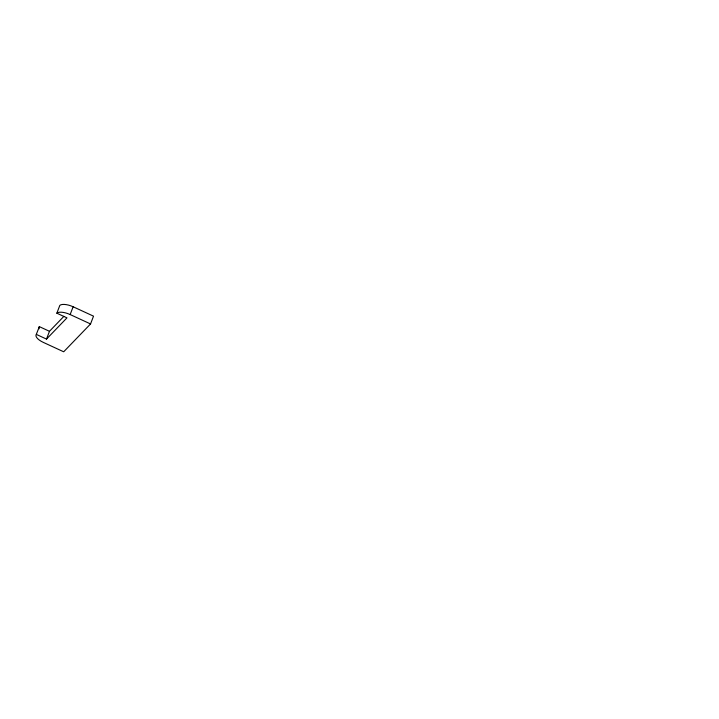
<?xml version="1.0" encoding="UTF-8"?>
<svg xmlns="http://www.w3.org/2000/svg" width="719" height="719" viewBox="0 0 719 719"><rect width="100%" height="100%" fill="white"/><g stroke="black" fill="none" stroke-linecap="round" stroke-linejoin="round"><path stroke-width="1.08" d="M36.372 334.416L46.501 339.089L66.975 317.861L56.846 313.196L59.821 305.404L60.8 304.811A11.36 4.512 20.9 0 1 73.131 306.77L93.524 316.162L90.549 323.954L63.694 351.789L43.311 342.388A11.36 4.512 20.9 0 1 35.95 335.279L39.347 326.633L49.476 331.297L63.883 316.36M46.501 339.089L49.476 331.297M56.846 313.196L57.826 312.594A11.36 4.512 20.9 0 1 70.156 314.554L73.131 306.77M39.347 326.633L38.925 327.487A11.36 4.512 20.9 0 0 39.132 328.79M70.156 314.554L90.549 323.954"/></g></svg>
